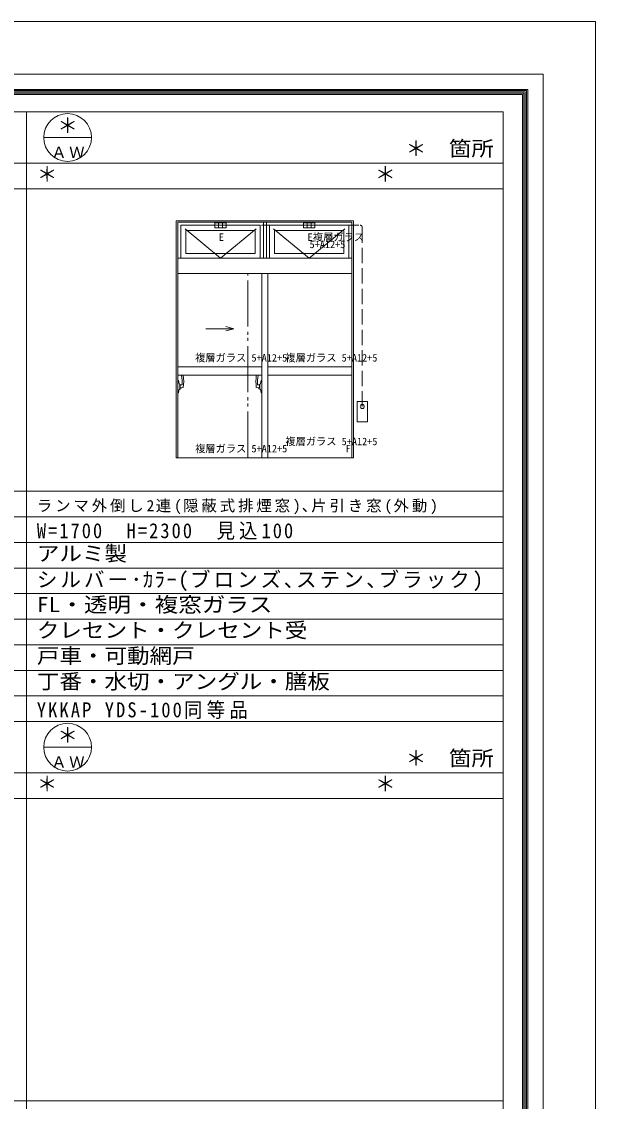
# Model space of a CAD drawing. Units: millimetres, scale not verified. Extents: x -14850 to 14850, y -10500 to 10500.
# Drawn here: x 9251 to 14850, y -47 to 10500 of the extents above; entities that cross this region are included whole.
import ezdxf
from ezdxf.enums import TextEntityAlignment as Align

# ---------------------------------------------------------------- set-up
doc = ezdxf.new("R2010")
doc.units = ezdxf.units.MM
doc.header["$LTSCALE"] = 50
for name, pattern in [('CHAIN2', [12, 9, -1, 1, -1]), ('DASHED3', [4, 3, -1]), ('DOUBLE_CHAIN2', [12.8, 9, -1, 0.6, -0.6, 0.6, -1])]:
    doc.linetypes.add(name, pattern=pattern)
doc.layers.add('0-0_0', color=7, linetype='Continuous')
for name, color, linetype, lineweight in [('0-1_USER1', 7, 'Continuous', 9), ('0-2_YKK_ZWAK', 4, 'Continuous', 9), ('0-3_YKK_11', 3, 'Continuous', 9)]:
    doc.layers.add(name, color=color, linetype=linetype, lineweight=lineweight)
doc.styles.add('ＭＳ ゴシック', font='')
doc.styles.get('ＭＳ ゴシック').set_extended_font_data('MS Gothic')

msp = doc.modelspace()

# ---------------------------------------------------------------- linework, layer by layer
at = {"layer": '0-1_USER1'}
for p, q in [((-14850, 10500), (14850, 10500)), ((14850, -10500), (14850, 10500)), ((-14340.23, 9987.41), (14340.79, 9987.41)), ((14340.79, -9999.25), (14340.79, 9987.41)), ((-14190.23, 9837.97), (14190.23, 9837.97)), ((-14177.82, 9825.57), (14177.82, 9825.57)), ((-14164.85, 9812.59), (14165.42, 9812.59)), ((14165.42, -9825), (14165.42, 9812.59)), ((14177.82, -9837.41), (14177.82, 9825.57)), ((14190.23, -9849.81), (14190.23, 9837.97)), ((-14152.44, 9799.62), (14152.45, 9799.62)), ((-14140.04, 9787.22), (14140.04, 9787.22)), ((14140.04, -9799.06), (14140.04, 9787.22)), ((14152.45, -9812.03), (14152.45, 9799.62)), ((-13949.96, 9617.94), (13950.04, 9617.94)), ((9300.04, -8247.06), (9300.04, 9617.94)), ((13950.04, -8247.06), (13950.04, 9617.94)), ((9466.71, 9367.94), (9933.37, 9367.94)), ((-13949.96, 9117.94), (13950.04, 9117.94)), ((-13949.96, 8867.94), (13950.04, 8867.94)), ((-13949.96, 5912.94), (13950.04, 5912.94)), ((-13949.96, 5662.94), (13950.04, 5662.94)), ((-13949.96, 5412.94), (13950.04, 5412.94)), ((-13949.96, 5162.94), (13950.04, 5162.94)), ((-13949.96, 4912.94), (13950.04, 4912.94)), ((-13949.96, 4662.94), (13950.04, 4662.94)), ((-9299.96, 4412.94), (13950.04, 4412.94)), ((-9299.96, 4162.94), (13950.04, 4162.94)), ((-13949.96, 3912.94), (13950.04, 3912.94)), ((-13949.96, 3662.94), (13950.04, 3662.94)), ((9466.71, 3412.94), (9933.37, 3412.94)), ((-13949.96, 3162.94), (13950.04, 3162.94)), ((-13949.96, 2912.94), (13950.04, 2912.94)), ((-13949.96, -42.06), (13950.04, -42.06))]:
    msp.add_line(p, q, dxfattribs=at)
for centre in [(9700.04, 9367.94), (9700.04, 3412.94)]:
    msp.add_circle(centre, 233.33, dxfattribs=at)
at = {"layer": '0-2_YKK_ZWAK'}
for p, q in [((10760.04, 8555.44), (10760.04, 6240.44)), ((12490.04, 8555.44), (10760.04, 8555.44)), ((12490.04, 6240.44), (12490.04, 8555.44)), ((12475.04, 8540.44), (10775.04, 8540.44)), ((10775.04, 8540.44), (10775.04, 8190.44)), ((10805.04, 8510.44), (10805.04, 8190.44)), ((11580.04, 8510.44), (10805.04, 8510.44)), ((11530.04, 8235.44), (11530.04, 8460.44)), ((11580.04, 8190.44), (11580.04, 8510.44)), ((11610.04, 8540.44), (11610.04, 8190.44)), ((11640.04, 8540.44), (11610.04, 8540.44)), ((11640.04, 8190.44), (11640.04, 8540.44)), ((11670.04, 8510.44), (11670.04, 8190.44)), ((12445.04, 8510.44), (11670.04, 8510.44)), ((12395.04, 8460.44), (11720.04, 8460.44)), ((11720.04, 8460.44), (11720.04, 8235.44)), ((12395.04, 8235.44), (12395.04, 8460.44)), ((12445.04, 8190.44), (12445.04, 8510.44)), ((12475.04, 8190.44), (12475.04, 8540.44)), ((10855.04, 8235.44), (11530.04, 8235.44)), ((11720.04, 8235.44), (12395.04, 8235.44)), ((10775.04, 8190.44), (10775.04, 8040.44)), ((10805.04, 8190.44), (11580.04, 8190.44)), ((11610.04, 8190.44), (11640.04, 8190.44)), ((11670.04, 8190.44), (12445.04, 8190.44)), ((12475.04, 8040.44), (12475.04, 8190.44)), ((10775.04, 8040.44), (11595.04, 8040.44)), ((11595.04, 6240.44), (11595.04, 8040.44)), ((11655.04, 6240.44), (11655.04, 8040.44)), ((12475.04, 8040.44), (11655.04, 8040.44)), ((12475.04, 6240.44), (12475.04, 8040.44)), ((12475.04, 6240.44), (12475.04, 8040.44)), ((11321.71, 7500.44), (11244.43, 7479.73)), ((10775.04, 7127.44), (11595.04, 7127.44)), ((12475.04, 7127.44), (11655.04, 7127.44)), ((10775.04, 7047.44), (11595.04, 7047.44)), ((12475.04, 7047.44), (11655.04, 7047.44)), ((10760.04, 6240.44), (12490.04, 6240.44)), ((10775.04, 6240.44), (12475.04, 6240.44)), ((11595.04, 6240.44), (10775.04, 6240.44)), ((11655.04, 6240.44), (12475.04, 6240.44))]:
    msp.add_line(p, q, dxfattribs=at)
at = {"layer": '0-2_YKK_ZWAK', "linetype": 'CHAIN2'}
for p, q in [((11192.54, 8190.44), (10805.04, 8510.44)), ((11192.54, 8190.44), (11580.04, 8510.44)), ((12057.54, 8190.44), (11670.04, 8510.44)), ((12057.54, 8190.44), (12445.04, 8510.44))]:
    msp.add_line(p, q, dxfattribs=at)
at = {"layer": '0-2_YKK_ZWAK', "linetype": 'DASHED3'}
for p, q in [((11192.54, 8510.44), (12555.04, 8510.44)), ((12575.04, 8490.44), (12575.04, 6740.44))]:
    msp.add_line(p, q, dxfattribs=at)
at = {"layer": '0-2_YKK_ZWAK', "linetype": 'DOUBLE_CHAIN2'}
msp.add_line((11460.04, 6240.44), (11460.04, 8040.44), dxfattribs=at)
at = {"layer": '0-2_YKK_ZWAK'}
for points in [[(11530.04, 8460.44), (10855.04, 8460.44), (10855.04, 8235.44)], [(12475.04, 8190.44), (10775.04, 8190.44), (12475.04, 8190.44)], [(10775.04, 8040.44), (10775.04, 6240.44), (10775.04, 8040.44)], [(12475.04, 8040.44), (10775.04, 8040.44), (12475.04, 8040.44)], [(11048.37, 7500.44), (11321.71, 7500.44), (11244.43, 7521.14)]]:
    msp.add_lwpolyline(points, dxfattribs=at)
at = {"layer": '0-2_YKK_ZWAK', "linetype": 'DASHED3'}
msp.add_arc((12555.04, 8490.44), 20, 0, 90, dxfattribs=at)
at = {"layer": '0-3_YKK_11'}
for p, q in [((11247.54, 8535.44), (11137.54, 8535.44)), ((11137.54, 8535.44), (11137.54, 8485.44)), ((11137.54, 8485.44), (11247.54, 8485.44)), ((11172.54, 8535.44), (11172.54, 8485.44)), ((11212.54, 8485.44), (11212.54, 8535.44)), ((11247.54, 8485.44), (11247.54, 8535.44)), ((12112.54, 8535.44), (12002.54, 8535.44)), ((12002.54, 8535.44), (12002.54, 8485.44)), ((12002.54, 8485.44), (12112.54, 8485.44)), ((12037.54, 8535.44), (12037.54, 8485.44)), ((12077.54, 8485.44), (12077.54, 8535.44)), ((12112.54, 8485.44), (12112.54, 8535.44)), ((10775.04, 6995.44), (10775.04, 6875.44)), ((10775.04, 6995.44), (10781.04, 6995.44)), ((10775.04, 6995.44), (10781.04, 6995.44)), ((10785.54, 6977.94), (10781.04, 6995.44)), ((10785.54, 6977.94), (10787.54, 6960.44)), ((10828.54, 7045.44), (10810.7, 7043.03)), ((11541.54, 7045.44), (11559.38, 7043.03)), ((11584.54, 6977.94), (11582.54, 6960.44)), ((11584.54, 6977.94), (11589.04, 6995.44)), ((11595.04, 6995.44), (11589.04, 6995.44)), ((11595.04, 6995.44), (11589.04, 6995.44)), ((11595.04, 6995.44), (11595.04, 6875.44)), ((10775.04, 6875.44), (10781.04, 6875.44)), ((10785.54, 6892.94), (10781.04, 6875.44)), ((10785.54, 6892.94), (10787.54, 6910.44)), ((10795.54, 6958.44), (10787.54, 6960.44)), ((10795.54, 6912.44), (10787.54, 6910.44)), ((10795.54, 6958.44), (10795.54, 6910.44)), ((10795.54, 6951.44), (10816.54, 6951.44)), ((10795.54, 6922.44), (10828.54, 6926.44)), ((10797.54, 6910.44), (10795.54, 6910.44)), ((10796.54, 6910.44), (10797.54, 6910.44)), ((10798.54, 6951.44), (10798.54, 6922.8)), ((10807.54, 6923.89), (10807.54, 6920.44)), ((11574.54, 6922.44), (11541.54, 6926.44)), ((11574.54, 6951.44), (11553.54, 6951.44)), ((11562.54, 6923.89), (11562.54, 6920.44)), ((11571.54, 6951.44), (11571.54, 6922.8)), ((11572.54, 6910.44), (11574.54, 6910.44)), ((11573.54, 6910.44), (11572.54, 6910.44)), ((11574.54, 6958.44), (11582.54, 6960.44)), ((11574.54, 6958.44), (11574.54, 6910.44)), ((11574.54, 6912.44), (11582.54, 6910.44)), ((11584.54, 6892.94), (11582.54, 6910.44)), ((11584.54, 6892.94), (11589.04, 6875.44)), ((11595.04, 6875.44), (11589.04, 6875.44)), ((12625.04, 6790.44), (12525.04, 6790.44)), ((12525.04, 6790.44), (12525.04, 6590.44)), ((12625.04, 6590.44), (12625.04, 6790.44)), ((12525.04, 6590.44), (12625.04, 6590.44))]:
    msp.add_line(p, q, dxfattribs=at)
msp.add_circle((12575.04, 6740.44), 20, dxfattribs=at)
for centre, radius, start, end in [((10552.94, 6980.62), 265.21, 353.68326, 13.61098), ((10388.01, 6985.94), 444.53, 352.30794, 7.69205), ((11982.07, 6985.94), 444.53, 172.30794, 187.69205), ((11817.14, 6980.62), 265.21, 166.38901, 186.31673), ((10797.54, 6920.44), 10, 270, 0), ((11572.54, 6920.44), 10, 180, 270)]:
    msp.add_arc(centre, radius, start, end, dxfattribs=at)

# ---------------------------------------------------------------- texts
at = {"layer": '0-0_0', "style": 'ＭＳ ゴシック'}
for p in [(9600.04, 9367.94), (13000.04, 9142.94), (9400.04, 8892.94), (12700.04, 8892.94), (9600.04, 3412.94), (13000.04, 3187.94), (9400.04, 2937.94), (12700.04, 2937.94)]:
    msp.add_text('＊', height=146.6, dxfattribs=at).set_placement(p, align=Align.BOTTOM_LEFT)
for s, width, p in [('アルミ製', 1.1, (9400.04, 5187.94)), ('FL・透明・複窓ガラス', 1.15, (9400.04, 4687.94)), ('クレセント・クレセント受', 1.1, (9400.04, 4437.94)), ('戸車・可動網戸', 1.1, (9400.04, 4187.94)), ('丁番・水切・アングル・膳板', 1.1, (9400.04, 3937.94))]:
    msp.add_text(s, height=146.6, dxfattribs=dict(at, width=width)).set_placement(p, align=Align.BOTTOM_LEFT)
at = {"layer": '0-0_0', "attachment_point": 7, "style": 'ＭＳ ゴシック'}
for s, insert, char_height in [('\\T1.19;ランマ外倒し2連(隠蔽式排煙窓)､片引き窓(外動)', (9400.04, 5687.94), 110), ('\\T1.22;\\W0.9;W=1700\u3000H=2300\u3000見込100', (9400.04, 5437.94), 146.6), ('\\T1.15;シルバー･ｶﾗｰ(ブロンズ､ステン､ブラック)', (9400.04, 4937.94), 146.6), ('\\T1.23;\\W0.9;YKKAP\\~YDS-100同等品', (9400.04, 3687.94), 146.6)]:
    msp.add_mtext(s, dxfattribs=dict(at, insert=insert, char_height=char_height))
at = {"layer": '0-1_USER1', "style": 'ＭＳ ゴシック', "width": 1.1}
for p in [(13420.04, 9142.94), (13420.04, 3187.94)]:
    msp.add_text('箇所', height=146.6, dxfattribs=at).set_placement(p, align=Align.BOTTOM_LEFT)
at = {"layer": '0-1_USER1', "char_height": 110, "attachment_point": 7, "style": 'ＭＳ ゴシック'}
for insert in [(9540.04, 9167.94), (9540.04, 3212.94)]:
    msp.add_mtext('\\T1.17;ＡＷ', dxfattribs=dict(at, insert=insert))
at = {"layer": '0-2_YKK_ZWAK', "style": 'ＭＳ ゴシック'}
for s, p in [('複層ガラス', (12093.04, 8335.44)), ('E', (11176.54, 8335.44)), ('E', (12041.54, 8335.44)), ('5+A12+5', (12061.04, 8265.44)), ('複層ガラス 5+A12+5', (10944.24, 7157.44)), ('複層ガラス 5+A12+5', (11824.24, 7157.44)), ('複層ガラス 5+A12+5', (11824.24, 6340.44)), ('複層ガラス 5+A12+5', (10944.24, 6270.44)), ('F', (12413.04, 6270.44))]:
    msp.add_text(s, height=73.31, dxfattribs=at).set_placement(p, align=Align.BOTTOM_LEFT)

doc.saveas('drawing.dxf')
